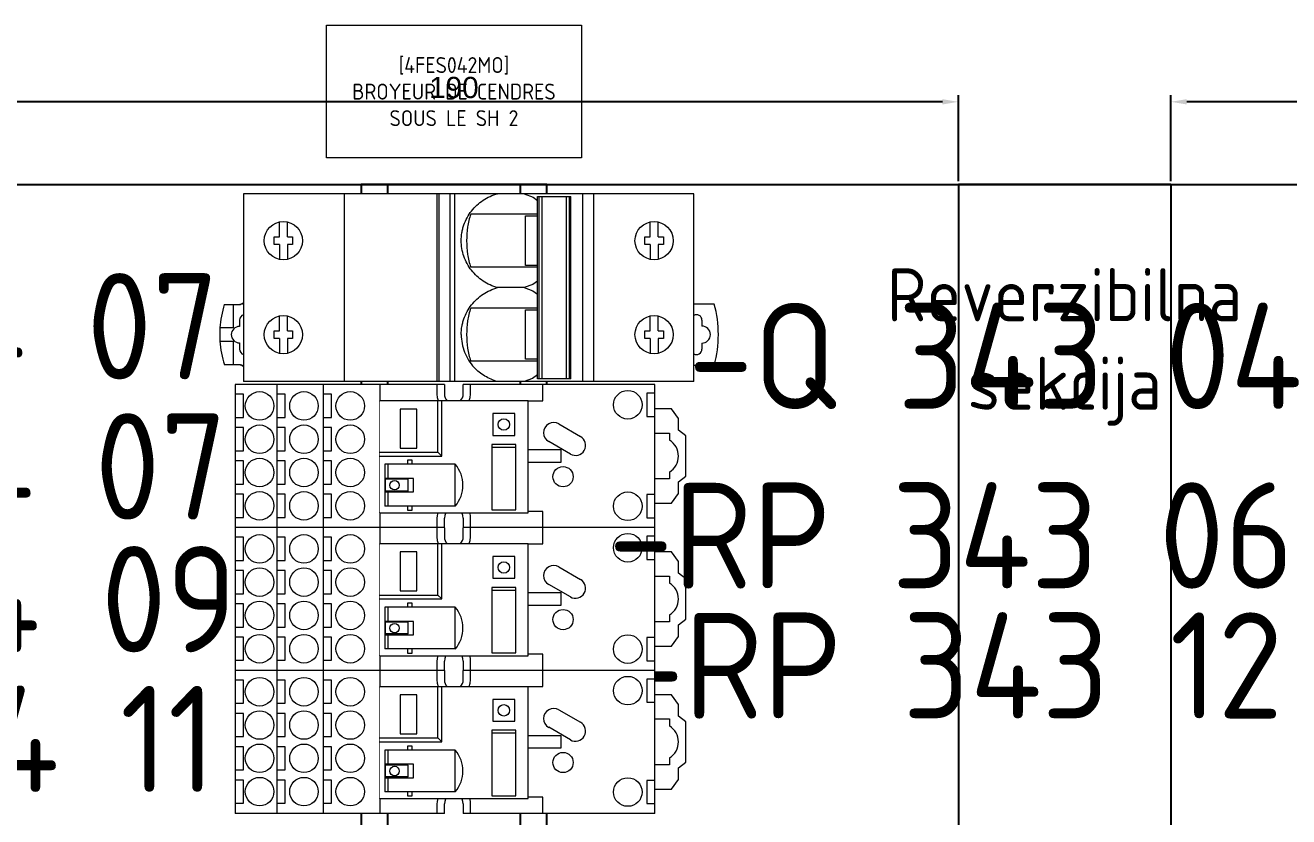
# Model space of a CAD drawing. Header units: millimetres. Extents: x 0 to 69574, y -5 to 41746.
# Drawn here: x 45364.8 to 45602.7, y 20320.3 to 20469.4 of the extents above; entities that cross this region are included whole.
import ezdxf
from ezdxf.enums import TextEntityAlignment as Align

# ---------------------------------------------------------------- set-up
doc = ezdxf.new("R2010")
doc.units = ezdxf.units.MM
doc.set_wipeout_variables(frame=1)
doc.layers.add('! NO PLOT !', color=7, linetype='Continuous', true_color=0xff75dd, plot=False)
for name, color, linetype, lineweight in [('000-PI-Oprema', 30, 'Continuous', 5), ('000-SI-Oprema', 30, 'Continuous', 5), ('SI-ORMAR-Oprema', 30, 'Continuous', 5)]:
    doc.layers.add(name, color=color, linetype=linetype, lineweight=lineweight)
for name, color, linetype in [('000-PI_TEXT', 7, 'Continuous'), ('002-PI-Kabelska kanalica', 150, 'Continuous'), ('004-PI-DIN Šina', 3, 'Continuous')]:
    doc.layers.add(name, color=color, linetype=linetype)
doc.styles.add('PI0', font='isocpeur.ttf', dxfattribs={"width": 0.9})
doc.styles.get("Standard").update_dxf_attribs({"font": 'arial.ttf'})
doc.dimstyles.new('ISO-25', dxfattribs={"dimtxt": 4, "dimasz": 3, "dimexe": 1.25, "dimexo": 0.625, "dimtad": 1, "dimtxsty": 'Standard', "dimcen": 3, "dimadec": 0, "dimazin": 0, "dimtfac": 1, "dimtmove": 0, "dimatfit": 3, "dimfxl": 1, "dimarcsym": 0})

# ---------------------------------------------------------------- blocks, each defined once
blk = doc.blocks.new('*U574')
at = {"layer": '002-PI-Kabelska kanalica'}
blk.add_line((80, -100), (80, 791), dxfattribs=at)
blk = doc.blocks.new('*D734')
at = {"layer": '! NO PLOT !', "color": 0, "lineweight": -2, "ltscale": 0.25, "transparency": 16777216}
for p, q in [((45580.48, 20440.03), (45580.48, 20456.23)), ((45750.48, 20440.03), (45750.48, 20456.23)), ((45747.48, 20454.98), (45583.48, 20454.98))]:
    blk.add_line(p, q, dxfattribs=at)
at = {"layer": '! NO PLOT !', "color": 0, "ltscale": 0.25, "transparency": 16777216}
for points in [[(45583.48, 20455.48), (45583.48, 20454.48), (45580.48, 20454.98)], [(45747.48, 20455.48), (45747.48, 20454.48), (45750.48, 20454.98)]]:
    blk.add_solid(points, dxfattribs=at)
at = {"layer": 'Defpoints', "color": 0, "ltscale": 0.25, "transparency": 16777216}
for p in [(45580.48, 20454.98), (45580.48, 20439.4), (45750.48, 20439.4)]:
    blk.add_point(p, dxfattribs=at)
at = {"layer": '! NO PLOT !', "color": 0, "ltscale": 0.25, "transparency": 16777216, "insert": (45665.48, 20457.65), "char_height": 4, "attachment_point": 5}
blk.add_mtext('170', dxfattribs=at)
blk = doc.blocks.new('*D735')
at = {"layer": '! NO PLOT !', "color": 0, "lineweight": -2, "ltscale": 0.25, "transparency": 16777216}
for p, q in [((45350.48, 20440.03), (45350.48, 20456.23)), ((45540.48, 20440.03), (45540.48, 20456.23)), ((45537.48, 20454.98), (45353.48, 20454.98))]:
    blk.add_line(p, q, dxfattribs=at)
at = {"layer": '! NO PLOT !', "color": 0, "ltscale": 0.25, "transparency": 16777216}
for points in [[(45353.48, 20455.48), (45353.48, 20454.48), (45350.48, 20454.98)], [(45537.48, 20455.48), (45537.48, 20454.48), (45540.48, 20454.98)]]:
    blk.add_solid(points, dxfattribs=at)
at = {"layer": 'Defpoints', "color": 0, "ltscale": 0.25, "transparency": 16777216}
for p in [(45350.48, 20454.98), (45350.48, 20439.4), (45540.48, 20439.4)]:
    blk.add_point(p, dxfattribs=at)
at = {"layer": '! NO PLOT !', "color": 0, "ltscale": 0.25, "transparency": 16777216, "insert": (45445.48, 20457.65), "char_height": 4, "attachment_point": 5}
blk.add_mtext('190', dxfattribs=at)
blk = doc.blocks.new('*U581')
at = {"layer": '004-PI-DIN Šina'}
blk.add_lwpolyline([(220, -17.5), (220, 17.5), (0, 17.5), (0, -17.5)], close=True, dxfattribs=at)
for points in [[(0, 12.5), (220, 12.5)], [(0, -12.5), (220, -12.5)]]:
    blk.add_lwpolyline(points, dxfattribs=at)
blk = doc.blocks.new('*U580')
at = {"layer": '002-PI-Kabelska kanalica'}
for p, q in [((-20, 120), (20, 120)), ((-20, -100), (-20, 120)), ((20, -100), (20, 120)), ((-20, -100), (20, -100))]:
    blk.add_line(p, q, dxfattribs=at)
blk = doc.blocks.new('RXM4AB2BD')
at = {"layer": '000-PI-Oprema'}
blk.add_line((46551.77, 45840.71), (46572.85, 45840.71), dxfattribs=at)
blk.add_wipeout([(46551.77, 45840.71), (46572.85, 45840.71), (46572.85, 45812.77), (46551.77, 45812.77)]).dxf.layer = '000-PI-Oprema'
for p, q in [((46551.77, 45840.71), (46551.77, 45812.77)), ((46553.04, 45826.5), (46553.04, 45839.79)), ((46560.91, 45839.79), (46553.04, 45839.79)), ((46555.7, 45839.7), (46555.7, 45834.36)), ((46558.24, 45839.7), (46555.7, 45839.7)), ((46555.87, 45835.38), (46555.87, 45839.7)), ((46558.08, 45835.38), (46558.08, 45839.7)), ((46558.24, 45834.36), (46558.24, 45839.7)), ((46560.91, 45826.5), (46560.91, 45839.79)), ((46562.46, 45840.71), (46562.46, 45829.05)), ((46563.2, 45840.71), (46563.2, 45829.79)), ((46572.85, 45812.77), (46572.85, 45840.71)), ((46555.7, 45839.19), (46553.04, 45839.19)), ((46560.91, 45839.19), (46558.24, 45839.19)), ((46552.27, 45835.48), (46552.27, 45834.62)), ((46553.04, 45835.48), (46552.27, 45835.48)), ((46555.87, 45835.38), (46558.08, 45835.38)), ((46561.67, 45835.48), (46560.91, 45835.48)), ((46561.67, 45834.62), (46561.67, 45835.48)), ((46563.96, 45836.89), (46563.96, 45833.71)), ((46571.32, 45836.89), (46563.96, 45836.89)), ((46571.32, 45833.71), (46571.32, 45836.89)), ((46552.27, 45834.62), (46553.04, 45834.62)), ((46555.7, 45834.36), (46558.24, 45834.36)), ((46560.91, 45834.62), (46561.67, 45834.62)), ((46563.96, 45833.71), (46571.32, 45833.71)), ((46562.46, 45829.05), (46563.2, 45829.79)), ((46562.46, 45829.05), (46572.85, 45829.05)), ((46563.2, 45829.79), (46572.85, 45829.79)), ((46553.04, 45826.49), (46560.9, 45826.49)), ((46552.32, 45819.63), (46552.32, 45815.06)), ((46564.64, 45819.63), (46552.32, 45819.63)), ((46564.14, 45819.63), (46564.14, 45815.06)), ((46564.64, 45815.06), (46564.64, 45819.63)), ((46570.46, 45819.4), (46566.35, 45819.4)), ((46566.35, 45819.4), (46566.35, 45815.29)), ((46570.46, 45815.29), (46570.46, 45819.4)), ((46552.32, 45815.06), (46564.64, 45815.06)), ((46566.35, 45815.29), (46570.46, 45815.29)), ((46551.77, 45812.77), (46572.85, 45812.77))]:
    blk.add_line(p, q, dxfattribs=at)
for centre, radius in [((46556.97, 45837.92), 0.889), ((46568.4, 45817.34), 1.08)]:
    blk.add_circle(centre, radius, dxfattribs=at)
blk.add_arc((46556.97, 45831.15), 6.1, 229.7718, 310.2282, dxfattribs=at)
blk = doc.blocks.new('SCHNEIDER Relay Base 4P')
blk.add_wipeout([(-1.78, 41.15), (25.15, 41.15), (25.15, -37.85), (20.57, -37.85), (20.57, -41.02), (18.76, -42.29), (16.55, -42.29), (15.49, -43.69), (7.87, -43.69), (6.82, -42.29), (4.61, -42.29), (2.79, -41.02), (2.79, -37.85), (-1.78, -37.85)]).dxf.layer = 'SI-ORMAR-Oprema'
at = {"layer": 'SI-ORMAR-Oprema'}
for p, q in [((-1.78, 1.78), (-1.78, 41.15)), ((25.15, 41.15), (-1.78, 41.15)), ((0.13, 41.15), (0.13, 39.62)), ((4.5, 39.62), (4.5, 41.15)), ((6.4, 41.15), (6.4, 39.62)), ((10.77, 39.62), (10.77, 41.15)), ((12.67, 41.15), (12.67, 39.62)), ((17.04, 39.62), (17.04, 41.15)), ((18.95, 41.15), (18.95, 39.62)), ((23.32, 39.62), (23.32, 41.15)), ((25.15, 1.78), (25.15, 41.15)), ((0.13, 39.62), (4.5, 39.62)), ((6.4, 39.62), (10.77, 39.62)), ((12.67, 39.62), (17.04, 39.62)), ((18.95, 39.62), (23.32, 39.62)), ((25.15, 33.3), (-1.78, 33.3)), ((0.13, 33.3), (0.13, 31.78)), ((0.13, 31.78), (4.5, 31.78)), ((4.5, 31.78), (4.5, 33.3)), ((6.4, 33.3), (6.4, 31.78)), ((6.4, 31.78), (10.77, 31.78)), ((10.77, 31.78), (10.77, 33.3)), ((12.67, 33.3), (12.67, 31.78)), ((12.67, 31.78), (17.04, 31.78)), ((17.04, 31.78), (17.04, 33.3)), ((18.95, 33.3), (18.95, 31.78)), ((18.95, 31.78), (23.32, 31.78)), ((23.32, 31.78), (23.32, 33.3)), ((25.15, 24.59), (-1.78, 24.59)), ((0.13, 24.59), (0.13, 23.06)), ((4.5, 23.06), (4.5, 24.59)), ((6.4, 24.59), (6.4, 23.06)), ((10.77, 23.06), (10.77, 24.59)), ((12.67, 24.59), (12.67, 23.06)), ((17.04, 23.06), (17.04, 24.59)), ((18.95, 24.59), (18.95, 23.06)), ((23.32, 23.06), (23.32, 24.59)), ((0.13, 23.06), (4.5, 23.06)), ((6.4, 23.06), (10.77, 23.06)), ((12.67, 23.06), (17.04, 23.06)), ((18.95, 23.06), (23.32, 23.06)), ((25.15, 13.94), (-1.78, 13.94)), ((1.27, 2.91), (1.27, 13.94)), ((22.1, 13.94), (22.1, 2.91)), ((3.24, 7.87), (3.24, 6.86)), ((6.79, 7.87), (3.24, 7.87)), ((6.79, 6.86), (6.79, 7.87)), ((7.68, 7.87), (7.68, 6.86)), ((11.24, 7.87), (7.68, 7.87)), ((11.24, 6.86), (11.24, 7.87)), ((12.13, 7.87), (12.13, 6.86)), ((15.68, 7.87), (12.13, 7.87)), ((15.68, 6.86), (15.68, 7.87)), ((16.57, 7.87), (16.57, 6.86)), ((20.13, 7.87), (16.57, 7.87)), ((20.13, 6.86), (20.13, 7.87)), ((3.24, 6.86), (6.79, 6.86)), ((7.68, 6.86), (11.24, 6.86)), ((12.13, 6.86), (15.68, 6.86)), ((16.57, 6.86), (20.13, 6.86)), ((0, 3.18), (-1.78, 3.18)), ((3.24, 4.19), (3.24, 3.18)), ((6.79, 4.19), (3.24, 4.19)), ((3.24, 3.18), (6.79, 3.18)), ((6.79, 3.18), (6.79, 4.19)), ((7.68, 4.19), (7.68, 3.18)), ((11.24, 4.19), (7.68, 4.19)), ((7.68, 3.18), (11.24, 3.18)), ((11.24, 3.18), (11.24, 4.19)), ((12.13, 4.19), (12.13, 3.18)), ((15.68, 4.19), (12.13, 4.19)), ((12.13, 3.18), (15.68, 3.18)), ((15.68, 3.18), (15.68, 4.19)), ((16.57, 4.19), (16.57, 3.18)), ((20.13, 4.19), (16.57, 4.19)), ((16.57, 3.18), (20.13, 3.18)), ((20.13, 3.18), (20.13, 4.19)), ((25.15, 3.18), (23.37, 3.18)), ((-1.78, 1.78), (0, 1.78)), ((25.15, 1.78), (23.37, 1.78)), ((-1.78, -37.85), (-1.78, -1.78)), ((0, -1.78), (-1.78, -1.78)), ((3.24, -2.03), (3.24, -3.05)), ((6.79, -2.03), (3.24, -2.03)), ((6.79, -3.05), (6.79, -2.03)), ((7.68, -2.03), (7.68, -3.05)), ((11.24, -2.03), (7.68, -2.03)), ((11.24, -3.05), (11.24, -2.03)), ((15.68, -2.03), (12.13, -2.03)), ((12.13, -2.03), (12.13, -3.05)), ((15.68, -3.05), (15.68, -2.03)), ((20.13, -2.03), (16.57, -2.03)), ((16.57, -2.03), (16.57, -3.05)), ((20.13, -3.05), (20.13, -2.03)), ((23.37, -1.78), (25.15, -1.78)), ((25.15, -37.85), (25.15, -1.78)), ((-1.78, -3.17), (0, -3.17)), ((1.27, -16.79), (1.27, -2.91)), ((3.24, -3.05), (6.79, -3.05)), ((7.68, -3.05), (11.24, -3.05)), ((12.13, -3.05), (15.68, -3.05)), ((16.57, -3.05), (20.13, -3.05)), ((22.1, -2.91), (22.1, -16.79)), ((23.37, -3.17), (25.15, -3.17)), ((3.24, -8.64), (3.24, -9.65)), ((6.79, -8.64), (3.24, -8.64)), ((6.79, -9.65), (6.79, -8.64)), ((20.13, -8.64), (16.57, -8.64)), ((16.57, -8.64), (16.57, -9.65)), ((20.13, -9.65), (20.13, -8.64)), ((3.24, -9.65), (6.79, -9.65)), ((16.57, -9.65), (20.13, -9.65)), ((10.54, -11.97), (10.54, -20.24)), ((12.83, -20.24), (12.83, -11.97)), ((-1.78, -16.79), (1.27, -16.79)), ((12.07, -21.96), (14.43, -17.87)), ((22.1, -16.79), (25.15, -16.79)), ((10.54, -20.24), (12.83, -20.24)), ((17.73, -19.77), (15.37, -23.86)), ((-1.78, -37.85), (25.15, -37.85)), ((4.42, -36.32), (0.05, -36.32)), ((0.05, -36.32), (0.05, -37.85)), ((2.79, -37.85), (2.79, -41.02)), ((4.42, -37.85), (4.42, -36.32)), ((7.37, -40.64), (7.37, -37.85)), ((16, -37.85), (16, -40.64)), ((23.52, -36.32), (19.15, -36.32)), ((19.15, -36.32), (19.15, -37.85)), ((20.57, -41.02), (20.57, -37.85)), ((23.52, -37.85), (23.52, -36.32)), ((2.79, -41.02), (4.61, -42.29)), ((4.61, -42.29), (6.82, -42.29)), ((6.82, -42.29), (7.87, -43.69)), ((8.68, -40.64), (7.37, -40.64)), ((16, -40.64), (14.69, -40.64)), ((15.49, -43.69), (16.55, -42.29)), ((16.55, -42.29), (18.76, -42.29)), ((18.76, -42.29), (20.57, -41.02)), ((7.87, -43.69), (15.49, -43.69))]:
    blk.add_line(p, q, dxfattribs=at)
for centre, radius in [((2.31, 36.58), 2.69), ((8.59, 36.58), 2.69), ((14.86, 36.58), 2.69), ((21.13, 36.58), 2.69), ((2.31, 28.22), 2.69), ((8.59, 28.22), 2.69), ((14.86, 28.22), 2.69), ((21.13, 28.22), 2.69), ((2.31, 19.51), 2.69), ((8.59, 19.51), 2.69), ((14.86, 19.51), 2.69), ((21.13, 19.51), 2.69), ((11.68, -9.92), 2.35), ((7.8, -20.57), 1.91), ((2.24, -32.77), 2.69), ((21.34, -32.77), 2.69)]:
    blk.add_circle(centre, radius, dxfattribs=at)
for centre, radius, start, end in [((0, 0), 3.17, 270, 90), ((23.37, 0), 3.17, 90, 270), ((0, 0), 1.78, 270, 90), ((23.37, 0), 1.78, 90, 270), ((16.08, -18.82), 1.91, 330, 150), ((13.72, -22.91), 1.91, 150, 330), ((11.68, -38.73), 3.56, 212.3924, 327.6076)]:
    blk.add_arc(centre, radius, start, end, dxfattribs=at)
at = {"layer": '000-PI-Oprema'}
blk.add_blockref('RXM4AB2BD', (-46550.77, -45826.77), dxfattribs=at)
blk = doc.blocks.new('A9F74206')
at = {"layer": '000-PI-Oprema'}
for p, q in [((43772.96, 37226), (43772.96, 37223.54)), ((43775.46, 37223.54), (43775.46, 37226)), ((43768.51, 37223.54), (43768.51, 37225.18)), ((43772.96, 37223.54), (43768.51, 37223.54)), ((43779.91, 37223.54), (43775.46, 37223.54)), ((43779.91, 37225.19), (43779.91, 37223.54)), ((43772.61, 37135.24), (43771.46, 37135.24)), ((43776.96, 37135.24), (43775.81, 37135.24))]:
    blk.add_line(p, q, dxfattribs=at)
for centre, radius, start, end in [((43774.23, 37206.69), 19.35, 93.7668, 107.1978), ((43774.23, 37206.69), 19.35, 86.3591, 93.7668), ((43774.23, 37206.69), 19.35, 72.9337, 86.3591), ((43774.21, 37135.24), 1.6, 180, 0), ((43774.21, 37154.14), 22, 254.849, 285.151)]:
    blk.add_arc(centre, radius, start, end, dxfattribs=at)
at = {"ltscale": 0.25}
blk.add_wipeout([(43765.36, 37221.54), (43800.76, 37221.54), (43800.76, 37136.74), (43765.36, 37136.74)], dxfattribs=at).dxf.layer = '000-PI-Oprema'
at = {"layer": '000-PI-Oprema'}
for p, q in [((43768.51, 37222.11), (43768.51, 37223.54)), ((43779.91, 37223.54), (43779.91, 37222.11)), ((43765.36, 37136.74), (43765.36, 37221.54)), ((43800.76, 37221.54), (43765.36, 37221.54)), ((43772.66, 37222.31), (43771.46, 37222.31)), ((43776.96, 37222.31), (43775.76, 37222.31)), ((43800.76, 37136.74), (43800.76, 37221.54)), ((43773.51, 37214.81), (43770.69, 37214.81)), ((43773.51, 37214.81), (43773.51, 37215.81)), ((43773.51, 37215.81), (43774.91, 37215.81)), ((43774.91, 37215.81), (43774.91, 37214.81)), ((43774.91, 37214.81), (43777.73, 37214.81)), ((43791.21, 37214.81), (43788.39, 37214.81)), ((43791.21, 37214.81), (43791.21, 37215.81)), ((43791.21, 37215.81), (43792.61, 37215.81)), ((43792.61, 37215.81), (43792.61, 37214.81)), ((43792.61, 37214.81), (43795.43, 37214.81)), ((43773.51, 37213.31), (43770.69, 37213.31)), ((43773.51, 37212.31), (43773.51, 37213.31)), ((43774.91, 37212.31), (43773.51, 37212.31)), ((43774.91, 37213.31), (43774.91, 37212.31)), ((43774.91, 37213.31), (43777.73, 37213.31)), ((43791.21, 37213.31), (43788.39, 37213.31)), ((43791.21, 37212.31), (43791.21, 37213.31)), ((43792.61, 37212.31), (43791.21, 37212.31)), ((43792.61, 37213.31), (43792.61, 37212.31)), ((43792.61, 37213.31), (43795.43, 37213.31)), ((43800.76, 37202.64), (43765.36, 37202.64)), ((43800.76, 37185.14), (43765.36, 37185.14)), ((43765.36, 37184.74), (43800.76, 37184.74)), ((43765.36, 37182.64), (43800.76, 37182.64)), ((43800.76, 37181.84), (43765.36, 37181.84)), ((43769.21, 37166.23), (43769.21, 37178.78)), ((43779.21, 37166.23), (43779.21, 37178.78)), ((43786.91, 37166.23), (43786.91, 37178.78)), ((43796.91, 37166.23), (43796.91, 37178.78)), ((43783.06, 37168.72), (43783.06, 37173.72)), ((43769.56, 37166.23), (43769.56, 37168.44)), ((43769.56, 37168.44), (43778.86, 37168.44)), ((43778.86, 37168.44), (43778.86, 37166.23)), ((43787.26, 37168.44), (43796.56, 37168.44)), ((43787.26, 37166.23), (43787.26, 37168.44)), ((43796.56, 37168.44), (43796.56, 37166.23)), ((43765.91, 37159.95), (43765.91, 37166.23)), ((43765.91, 37166.23), (43800.21, 37166.23)), ((43800.21, 37165.96), (43765.91, 37165.96)), ((43800.21, 37165.39), (43765.91, 37165.39)), ((43800.21, 37166.23), (43800.21, 37159.95)), ((43800.21, 37160.79), (43765.91, 37160.79)), ((43765.91, 37160.16), (43800.21, 37160.16)), ((43765.91, 37159.95), (43800.21, 37159.95)), ((43765.36, 37157.64), (43800.76, 37157.64)), ((43800.76, 37155.63), (43765.36, 37155.63)), ((43773.51, 37145.99), (43774.91, 37145.99)), ((43773.51, 37144.99), (43773.51, 37145.99)), ((43774.91, 37145.99), (43774.91, 37144.99)), ((43791.21, 37145.99), (43792.61, 37145.99)), ((43791.21, 37144.99), (43791.21, 37145.99)), ((43792.61, 37145.99), (43792.61, 37144.99)), ((43773.51, 37144.99), (43770.69, 37144.99)), ((43773.51, 37143.49), (43770.69, 37143.49)), ((43773.51, 37142.49), (43773.51, 37143.49)), ((43774.91, 37144.99), (43777.73, 37144.99)), ((43774.91, 37143.49), (43777.73, 37143.49)), ((43774.91, 37143.49), (43774.91, 37142.49)), ((43791.21, 37144.99), (43788.39, 37144.99)), ((43791.21, 37143.49), (43788.39, 37143.49)), ((43791.21, 37142.49), (43791.21, 37143.49)), ((43792.61, 37144.99), (43795.43, 37144.99)), ((43792.61, 37143.49), (43795.43, 37143.49)), ((43792.61, 37143.49), (43792.61, 37142.49)), ((43774.91, 37142.49), (43773.51, 37142.49)), ((43792.61, 37142.49), (43791.21, 37142.49)), ((43765.36, 37136.74), (43800.76, 37136.74)), ((43768.46, 37136.74), (43768.46, 37132.91)), ((43779.96, 37132.91), (43779.96, 37136.74))]:
    blk.add_line(p, q, dxfattribs=at)
for points in [[(43766.62, 37166.23), (43765.95, 37167.15), (43765.36, 37168.72)], [(43783.06, 37168.72), (43782.43, 37167.05), (43781.81, 37166.23)], [(43784.31, 37166.23), (43783.68, 37167.09), (43783.06, 37168.72)], [(43800.76, 37168.72), (43800.12, 37167.04), (43799.51, 37166.23)]]:
    blk.add_lwpolyline(points, dxfattribs=at)
for centre in [(43774.21, 37214.06), (43791.91, 37214.06), (43774.21, 37144.24), (43791.91, 37144.24)]:
    blk.add_circle(centre, 3.6, dxfattribs=at)
for centre, radius, start, end in [((43767.51, 37222.33), 0.997, 308.5163, 347.0319), ((43767.51, 37222.33), 0.997, 347.0631, 359.9849), ((43771.46, 37221.31), 1, 90.0557, 166.524), ((43776.96, 37221.31), 1, 13.4739, 89.9443), ((43780.91, 37222.33), 0.998, 180.0152, 192.8736), ((43780.91, 37222.33), 0.997, 192.9049, 231.4838), ((43771.46, 37136.24), 1, 149.9964, 270), ((43776.96, 37136.24), 1, 270, 30.0038)]:
    blk.add_arc(centre, radius, start, end, dxfattribs=at)
blk.add_ellipse((43774.21, 37222.31), major_axis=(0, 1.55), ratio=0.997493, start_param=-1.570796, end_param=1.570796, dxfattribs=at)
for points, knots in [([(43768.51, 37222.11), (43768.51, 37222.01), (43768.48, 37221.8), (43768.39, 37221.62), (43768.33, 37221.53)], [0, 0, 0, 0, 0.500039, 1, 1, 1, 1]), ([(43780.09, 37221.53), (43780.03, 37221.62), (43779.94, 37221.8), (43779.91, 37222.01), (43779.91, 37222.11)], [0, 0, 0, 0, 0.499961, 1, 1, 1, 1]), ([(43774.21, 37180.56), (43773.65, 37180.56), (43772.52, 37180.45), (43770.88, 37179.98), (43769.36, 37179.21), (43768.46, 37178.52), (43768.04, 37178.14)], [0, 0, 0, 0, 0.249983, 0.499973, 0.749982, 1, 1, 1, 1]), ([(43774.21, 37179.55), (43773.35, 37179.55), (43771.66, 37179.42), (43770, 37179.04), (43769.21, 37178.78)], [0, 0, 0, 0, 0.509146, 1, 1, 1, 1]), ([(43774.21, 37180.56), (43774.71, 37180.56), (43775.47, 37180.5), (43776.45, 37180.29), (43777.41, 37180), (43778.56, 37179.49), (43779.82, 37178.67), (43780.93, 37177.65), (43781.86, 37176.46), (43782.59, 37175.14), (43782.93, 37174.2), (43783.06, 37173.72)], [0, 0, 0, 0, 0.125046, 0.187644, 0.250209, 0.375224, 0.500253, 0.625262, 0.750232, 0.875163, 1, 1, 1, 1]), ([(43779.21, 37178.78), (43778.42, 37179.04), (43776.77, 37179.42), (43775.07, 37179.55), (43774.21, 37179.55)], [0, 0, 0, 0, 0.490854, 1, 1, 1, 1]), ([(43783.06, 37173.72), (43783.19, 37174.2), (43783.54, 37175.14), (43784.26, 37176.46), (43785.2, 37177.65), (43786.31, 37178.67), (43787.57, 37179.49), (43788.95, 37180.1), (43790.41, 37180.47), (43791.41, 37180.56), (43791.91, 37180.56)], [0, 0, 0, 0, 0.124861, 0.249813, 0.374793, 0.499813, 0.624849, 0.749888, 0.874952, 1, 1, 1, 1]), ([(43791.91, 37179.55), (43791.05, 37179.55), (43789.36, 37179.42), (43787.7, 37179.04), (43786.91, 37178.78)], [0, 0, 0, 0, 0.509146, 1, 1, 1, 1]), ([(43791.91, 37180.56), (43792.41, 37180.56), (43793.17, 37180.5), (43794.15, 37180.29), (43795.11, 37180), (43796.26, 37179.49), (43797.52, 37178.67), (43798.63, 37177.65), (43799.56, 37176.46), (43800.29, 37175.14), (43800.63, 37174.2), (43800.76, 37173.72)], [0, 0, 0, 0, 0.125046, 0.187644, 0.250209, 0.375224, 0.500253, 0.625262, 0.750232, 0.875163, 1, 1, 1, 1]), ([(43796.91, 37178.78), (43796.12, 37179.04), (43794.47, 37179.42), (43792.77, 37179.55), (43791.91, 37179.55)], [0, 0, 0, 0, 0.490854, 1, 1, 1, 1]), ([(43765.36, 37173.72), (43765.48, 37174.14), (43765.77, 37174.96), (43766.37, 37176.13), (43767.12, 37177.2), (43767.72, 37177.84), (43768.04, 37178.14)], [0, 0, 0, 0, 0.249803, 0.499808, 0.749905, 1, 1, 1, 1])]:
    blk.add_open_spline(points, degree=3, knots=knots, dxfattribs=at)

msp = doc.modelspace()

# ---------------------------------------------------------------- linework, layer by layer
at = {"layer": '! NO PLOT !', "ltscale": 0.25}
for p, q in [((45350.483, 20439.404), (45540.483, 20439.404)), ((45580.483, 20439.404), (45750.483, 20439.404))]:
    msp.add_line(p, q, dxfattribs=at)
at = {"layer": '000-PI-Oprema'}
msp.add_lwpolyline([(45421.483, 20469.404), (45469.483, 20469.404), (45469.483, 20444.404), (45421.483, 20444.404)], close=True, dxfattribs=at)

# ---------------------------------------------------------------- block references
for name, p, rotation in [('*U574', (45390.483, 20519.404), 270), ('*U581', (45445.483, 20439.404), 270), ('*U580', (45560.483, 20339.404), 180)]:
    msp.add_blockref(name, p, dxfattribs=dict(rotation=rotation))

# ---------------------------------------------------------------- texts
at = {"layer": '! NO PLOT !', "insert": (45560.483, 20408.785), "char_height": 10, "width": 70.16793, "attachment_point": 5, "style": 'PI0'}
msp.add_mtext('{\\fISOCPEUR|b0|i0|c238|p34;Reverzibilna sekcija}', dxfattribs=at)
at = {"layer": '000-PI_TEXT', "style": 'PI0', "width": 0.9}
for s, p in [('-Q 344 07', (45343.462, 20412.741)), ('-K 344 07', (45345.436, 20386.333)), ('-K 344 09', (45346.939, 20361.314)), ('-K 344 11', (45346.745, 20334.972))]:
    msp.add_text(s, height=20, dxfattribs=at).set_placement(p, align=Align.MIDDLE)
at = {"layer": '000-PI_TEXT', "linetype": 'Continuous', "insert": (45421.483, 20456.904), "char_height": 3, "width": 48, "attachment_point": 4, "style": 'PI0'}
msp.add_mtext('\\pxqc;{\\fISOCPEUR|b0|i0|c238|p34;[4FES042MO]\\PBROYEUR DE CENDRES SOUS LE SH 2 }', dxfattribs=at)

# ---------------------------------------------------------------- dimensions: what is measured, and where the dimension line sits
at = {"layer": '! NO PLOT !', "ltscale": 0.25}
for base, p1, p2, picture, middle in [((45350.483, 20454.983), (45540.483, 20439.404), (45350.483, 20439.404), '*D735', (45445.483, 20457.65)), ((45580.483, 20454.983), (45750.483, 20439.404), (45580.483, 20439.404), '*D734', (45665.483, 20457.65))]:
    dim = msp.add_linear_dim(base=base, p1=p1, p2=p2, dimstyle='ISO-25', dxfattribs=at)
    dim.commit()
    dim.dimension.update_dxf_attribs({"geometry": picture, "text_midpoint": middle})

# ---------------------------------------------------------------- next in the draw order: block references
at = {"layer": '000-SI-Oprema', "rotation": 89.99999999999999}
msp.add_blockref('SCHNEIDER Relay Base 4P', (45445.457, 20349.632), dxfattribs=at)

# ---------------------------------------------------------------- next in the draw order: block references
msp.add_blockref('SCHNEIDER Relay Base 4P', (45445.457, 20376.556), dxfattribs=at)

# ---------------------------------------------------------------- next in the draw order: texts
at = {"layer": '000-PI_TEXT', "style": 'PI0', "width": 0.9}
msp.add_text('-RP 343 12', height=20, dxfattribs=at).set_placement((45539.093, 20348.814), align=Align.MIDDLE)

# ---------------------------------------------------------------- next in the draw order: block references
at = {"layer": '000-PI-Oprema', "rotation": 89.99999999999999}
msp.add_blockref('A9F74206', (82627.417, -23363.09), dxfattribs=at)
at = {"layer": '000-SI-Oprema', "rotation": 89.99999999999999}
msp.add_blockref('SCHNEIDER Relay Base 4P', (45445.457, 20322.708), dxfattribs=at)

# ---------------------------------------------------------------- next in the draw order: texts
at = {"layer": '000-PI_TEXT', "style": 'PI0', "width": 0.9}
msp.add_text('-RP 343 06', height=20, dxfattribs=at).set_placement((45539.093, 20373.314), align=Align.MIDDLE)

# ---------------------------------------------------------------- next in the draw order: texts
msp.add_text('-Q 343 04', height=20, dxfattribs=at).set_placement((45547.414, 20407.139), align=Align.MIDDLE)

doc.saveas('drawing.dxf')
